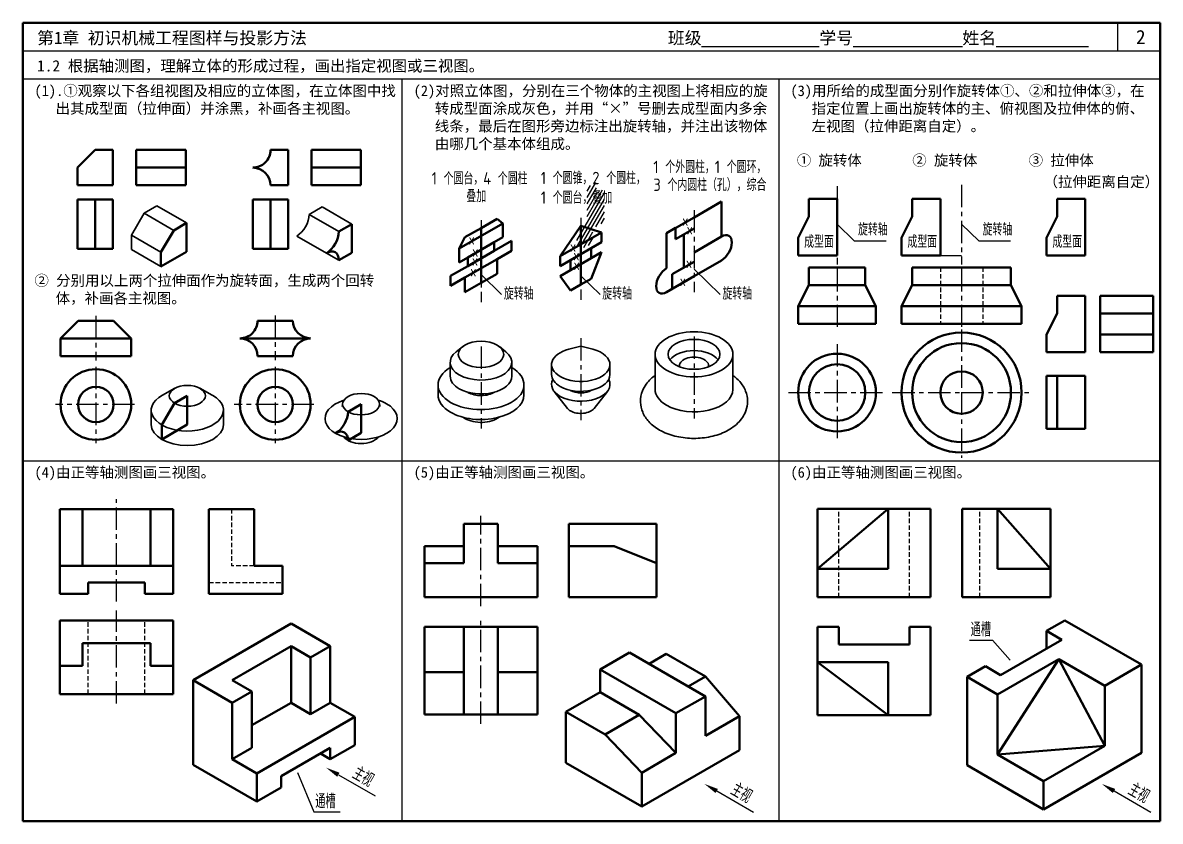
# Model space of a CAD drawing. Header units: millimetres. Extents: x 0 to 322, y 0 to 226.
import ezdxf

# ---------------------------------------------------------------- set-up
doc = ezdxf.new("R2010")
doc.units = ezdxf.units.MM
doc.header["$LTSCALE"] = 0.2
doc.linetypes.add('CENTER', pattern=[50.800000000000004, 31.75, -6.35, 6.35, -6.35])
doc.linetypes.add('HIDDEN', pattern=[9.524999999999999, 6.35, -3.175])
for name, color, linetype in [('点画线层', 7, 'CENTER'), ('答案', 1, 'Continuous'), ('细实线层', 7, 'Continuous')]:
    doc.layers.add(name, color=color, linetype=linetype)
doc.layers.add('粗实线层', color=7, linetype='Continuous', lineweight=50)
doc.styles.get("Standard").update_dxf_attribs({"font": 'gbenor.shx', "height": 4, "bigfont": 'gbcbig.shx'})
doc.styles.add('宋体', font='SimSun.ttf', dxfattribs={"height": 3})

msp = doc.modelspace()

# ---------------------------------------------------------------- hatches: boundary and pattern name
at = {"layer": '细实线层', "extrusion": (0.7071067811865474, -0.4082482904638631, 0.577350269189626)}
h = msp.add_hatch(dxfattribs=at)
h.set_pattern_fill('ANSI31', color=256, scale=0.4874999999999992, angle=-45, style=0)
h.set_pattern_definition([(360, (291.3377961965685, 60.2579405600064), (-9.205938962530958e-16, 1.5478125), [])])
h.paths.add_polyline_path([(226.6445383709261, -92.91812295504675, 1), (220.805112556335, -98.7575487696394), (222.4281469123043, -100.3805831256085), (225.9966851095183, -96.81204492839456), (229.2427538214587, -100.058113640335), (237.3530675525402, -91.94779990925348), (235.0808192266909, -89.67555158340417), (237.8383261106188, -86.9180446994763), (235.2414713685577, -84.32118995741523)])

# ---------------------------------------------------------------- linework, layer by layer
at = {"lineweight": 50}
for p, q in [((322, 226), (0, 226)), ((0, 226), (0, 0)), ((322, 0), (322, 226)), ((0, 0), (322, 0))]:
    msp.add_line(p, q, dxfattribs=at)
for p, q in [((310, 218), (310, 226)), ((322, 218), (0, 218)), ((322, 210), (0, 210)), ((107.3333333333333, 210), (107.3333333333333, 1.4210854715202e-14)), ((214, 210), (214, 1.4210854715202e-14)), ((300.790494000741, 132.750550243315), (290.6510782824927, 132.750550243315)), ((2.842170943040401e-14, 102), (322, 102)), ((145.6814992340701, 63.41894815247485), (145.6814992340701, 67.28730411679135)), ((154.5756111604639, 67.28730411679135), (154.5756111604639, 63.41894815247485)), ((256.9961691463478, 63.41894815247485), (256.9961691463478, 67.28730411679135)), ((265.8902810727417, 67.28730411679135), (265.8902810727417, 63.41894815247485)), ((141.7851325554279, 63.41894815247485), (145.6814992340701, 63.41894815247485)), ((154.5756111604639, 63.41894815247485), (158.4719778391061, 63.41894815247485)), ((253.0998024677056, 63.41894815247485), (256.9961691463478, 63.41894815247485)), ((265.8902810727417, 63.41894815247485), (269.7866477513838, 63.41894815247485)), ((141.7851325554279, 55.03937774060296), (145.6814992340701, 55.03937774060296)), ((145.6814992340701, 55.03937774060296), (145.6814992340701, 51.17102177628652)), ((253.0998024677056, 55.03937774060296), (256.9961691463478, 55.03937774060296)), ((256.9961691463478, 55.03937774060296), (256.9961691463478, 51.17102177628652)), ((196.4363697072289, 8.56753869782024), (206.8286745856186, 2.567538688177152)), ((308.9201344165054, 8.567538697820254), (319.3124392948952, 2.567538688177166))]:
    msp.add_line(p, q)
for points in [[(196.7697030401708, 9.1448889672359), (196.1030363742871, 7.990188428404579), (192.972268090735, 10.5675386954713)], [(309.2534677494473, 9.144888967235914), (308.5868010835636, 7.990188428404593), (305.4560328000116, 10.56753869547131)]]:
    msp.add_solid(points)
at = {"layer": '点画线层'}
for p, q in [((230.5092393092234, 179.7426647069016), (230.5092393092234, 157.5491990877157)), ((265.7484175215345, 180.1282312287237), (265.7484175215345, 157.5491990877157)), ((230.5092393092235, 156.3142662154586), (230.5092393092235, 139.9348307084068)), ((265.7484175215355, 156.3142662154586), (265.7484175215355, 139.9348307084068)), ((20.70288445646565, 143.0033604076804), (20.70288445646565, 130.3926969975367)), ((71.48393200007831, 143.1774124487318), (71.48393200007831, 130.4642234050722)), ((265.7484175215355, 139.1989150693631), (265.7484175215355, 121.3324232855481)), ((230.5092393092235, 135.0714884689411), (230.5092393092235, 107.5609178661577)), ((20.70288445646565, 128.6582318422783), (20.70288445646565, 106.987202010807)), ((71.48393200007831, 128.6582318422783), (71.48393200007831, 106.987202010807)), ((216.7332532862317, 121.3324232855481), (243.9196786402437, 121.3324232855481)), ((246.1319000719815, 121.3324232855481), (265.7484175215355, 121.3324232855481)), ((265.7484175215355, 121.3324232855481), (285.3141646922197, 121.3324232855481)), ((265.7484175215355, 121.3324232855481), (265.7484175215355, 102.9046463781741)), ((31.64051370919879, 117.9580166514858), (9.28079888109005, 117.9580166514858)), ((82.42156125281326, 117.9580166514858), (59.87406761195325, 117.9580166514858))]:
    msp.add_line(p, q, dxfattribs=at)
at = {"layer": '点画线层', "extrusion": (0.7071067811865476, -0.408248290463863, 0.5773502691896257)}
for p, q in [((157.9700947837103, 170.7910974387507, -16.51546656122587), (157.9700947837103, 147.5659377420012, -32.93813447693793)), ((190.0173598521347, 172.9829454561137, -55.42543838694209), (190.0173598521347, 149.7577857593643, -71.84810630265412)), ((129.7247742859714, 170.1528851386842, 16.42266791571203), (129.7247742859714, 146.9277254419347)), ((157.9700947837103, 136.733509165137, -32.93813447693793), (157.9700947837103, 113.5083494683876, -49.36080239264999)), ((190.0173598521346, 137.2139906397927, -71.8481063026541), (190.0173598521346, 113.9888309430432, -88.27077421836623)), ((129.7247742859714, 134.3927354835416), (129.7247742859714, 111.1675757867922, -16.42266791571206))]:
    msp.add_line(p, q, dxfattribs=at)
at = {"layer": '答案', "lineweight": 50}
for p, q in [((15.50781048863337, 184.9870589382091), (20.50781048863337, 189.9870589382091)), ((25.50781048863337, 189.9870589382091), (20.50781048863337, 189.9870589382091)), ((25.50781048863337, 179.9870589382091), (25.50781048863337, 189.9870589382091)), ((75.12881851387647, 189.9870589382091, -9.741882552783748), (70.12881851387647, 189.9870589382091, -9.741882552783748)), ((75.12881851387647, 179.9870589382091, -9.741882552783748), (75.12881851387647, 189.9870589382091, -9.741882552783748)), ((15.50781048863337, 179.9870589382091), (15.50781048863337, 184.9870589382091)), ((25.50781048863337, 179.9870589382091), (15.50781048863337, 179.9870589382091)), ((75.12881851387647, 179.9870589382091, -9.741882552783748), (70.12881851387647, 179.9870589382091, -9.741882552783748)), ((129.7247742859714, 167.9052890947058, 14.83337751164687), (125.1802782030004, 165.2815230578714, 18.54394302543211)), ((129.7247742859714, 152.359415823985, 3.84078510245347), (129.7247742859714, 167.9052890947058, 14.83337751164687)), ((157.9700947837103, 168.5435013947723, -18.10475696529101), (152.127170760981, 159.9256966378563, -17.04237391707984)), ((157.9700947837103, 151.8738301020623, -29.89199457651697), (157.9700947837103, 168.5435013947723, -18.10475696529101)), ((184.8236497992847, 167.9240592429251, -52.64164138281593), (182.2267950572238, 166.4247644585498, -50.521318364757)), ((184.8236497992847, 164.7399645594691, -54.89313632542768), (184.8236497992847, 167.9240592429251, -52.64164138281595)), ((125.1802782030004, 165.2815230578714, 18.54394302543211), (123.5572438470303, 162.0968676915697, 18.27985462374484)), ((182.2267950572238, 166.4247644585498, -50.521318364757), (182.2267950572254, 156.4978812977751, -57.54068476378907)), ((187.0958981251341, 166.051847742064, -56.74841931450231), (184.8236497992847, 164.7399645594691, -54.89313632542768)), ((187.0958981251341, 156.6868641103595, -63.37046274618156), (187.0958981251341, 166.051847742064, -56.74841931450231)), ((123.5572438470303, 162.0968676915697, 18.27985462374484), (123.5572438470303, 158.1635744419156, 15.49859629451916)), ((123.5572438470303, 158.1635744419156, 15.49859629451916), (125.9917956653493, 159.5691635895782, 13.51079305877027)), ((125.9917956653493, 159.5691635895782, 13.51079305877027), (125.9917956653493, 157.1342678177043, 11.78906174699579)), ((152.127170760981, 159.9256966378563, -17.04237391707984), (152.127170760981, 157.1162014101914, -19.02898704427296)), ((152.127170760981, 157.1162014101914, -19.02898704427296), (155.0486324879819, 158.8029081247025, -21.41435055568023)), ((155.0486324879819, 158.8029081247025, -21.41435055568023), (155.0486324879819, 155.9934132424216, -23.40096343864992)), ((125.9917956653493, 157.1342678177043, 11.78906174699579), (121.1226925974387, 154.3230898507342, 15.76466775412938)), ((155.0486324879819, 155.9934132424216, -23.40096343864992), (152.127170760981, 154.3067065279106, -21.01559992724267)), ((183.8498294131936, 154.8127454657127, -60.72005874142581), (187.0958981251341, 156.6868641103595, -63.37046274618156)), ((183.8498294131936, 150.692152488163, -63.63375797836088), (183.8498294131936, 154.8127454657127, -60.72005874142581)), ((222.5092393092234, 151.7634347182827), (222.5092393092234, 156.7634347182827)), ((222.5092393092234, 156.7634347182827), (238.5092393092234, 156.7634347182827)), ((238.5092393092235, 151.7634347182827), (238.5092393092234, 156.7634347182827)), ((251.7484175215345, 151.7634347182827), (251.7484175215345, 156.7634347182827)), ((251.7484175215345, 156.7634347182827), (279.7484175215366, 156.7634347182827)), ((279.7484175215366, 151.7634347182827), (279.7484175215366, 156.7634347182827)), ((121.1226925974387, 154.3230898507342, 15.76466775412938), (121.1226925974387, 151.5135946230693, 13.77805462693629)), ((121.1226925974387, 151.5135946230693, 13.77805462693629), (125.1802782030004, 153.8562427647002, 10.46504985317375)), ((125.1802782030004, 153.8562427647002, 10.46504985317375), (125.1802782030004, 149.7356497871505, 7.551350616238697)), ((125.1802782030004, 149.7356497871505, 7.551350616238697), (129.7247742859714, 152.359415823985, 3.84078510245347)), ((152.127170760981, 154.3067065279106, -21.01559992724267), (155.0486324879819, 150.1871230591962, -27.50663060074549)), ((155.0486324879819, 150.1871230591962, -27.50663060074549), (157.9700947837103, 151.8738301020623, -29.89199457651697)), ((219.5092393092234, 145.7634347182827), (222.5092393092234, 151.7634347182827)), ((222.5092393092234, 151.7634347182827), (238.5092393092234, 151.7634347182827)), ((241.5092393092235, 145.7634347182827), (238.5092393092235, 151.7634347182827)), ((248.7484175215345, 145.7634347182827), (251.7484175215345, 151.7634347182827)), ((251.7484175215345, 151.7634347182827), (279.7484175215366, 151.7634347182827)), ((282.7484175215366, 145.7634347182827), (279.7484175215366, 151.7634347182827)), ((182.2267950572238, 149.7550931658398, -62.30855597598298), (183.8498294131936, 150.692152488163, -63.63375797836088)), ((305.0356116076871, 148.750550243315), (305.0356116076871, 132.750550243315)), ((305.0356116076871, 148.750550243315), (320.0356116076871, 148.750550243315)), ((320.0356116076871, 148.750550243315), (320.0356116076871, 132.750550243315)), ((219.5092393092234, 140.7634347182827), (219.5092393092234, 145.7634347182827)), ((219.5092393092234, 145.7634347182827), (241.5092393092235, 145.7634347182827)), ((241.5092393092235, 140.7634347182827), (241.5092393092235, 145.7634347182827)), ((248.7484175215345, 140.7634347182827), (248.7484175215345, 145.7634347182827)), ((248.7484175215345, 145.7634347182827), (282.7484175215366, 145.7634347182827)), ((282.7484175215366, 140.7634347182827), (282.7484175215366, 145.7634347182827)), ((305.0356116076871, 143.750550243315), (320.0356116076871, 143.750550243315)), ((10.70288445646565, 136.6786972987804), (15.70288445646566, 141.6786972987804)), ((25.70288445646565, 141.6786972987804), (15.70288445646566, 141.6786972987804)), ((30.70288445646565, 136.6786972987804), (25.70288445646565, 141.6786972987804)), ((76.48393200007828, 141.6786972987805), (66.48393200007831, 141.6786972987804)), ((241.5092393092235, 140.7634347182827), (219.5092393092234, 140.7634347182827)), ((282.7484175215366, 140.7634347182827), (248.7484175215345, 140.7634347182827)), ((10.70288445646565, 131.6786972987804), (10.70288445646565, 136.6786972987804)), ((10.70288445646565, 136.6786972987804), (30.70288445646565, 136.6786972987804)), ((30.70288445646565, 131.6786972987804), (30.70288445646565, 136.6786972987804)), ((61.48393200007831, 136.6786972987805), (81.48393200007828, 136.6786972987805)), ((305.0356116076871, 137.750550243315), (320.0356116076871, 137.750550243315)), ((305.0356116076871, 132.750550243315), (320.0356116076871, 132.750550243315)), ((10.70288445646565, 131.6786972987804), (30.70288445646565, 131.6786972987804)), ((76.48393200007831, 131.6786972987804), (66.48393200007831, 131.6786972987804)), ((300.790494000741, 126.1002957466574), (289.790494000741, 126.1002957466574)), ((289.790494000742, 126.1002957466574), (289.790494000742, 111.1002957466574)), ((292.790494000741, 111.1002957466574), (292.790494000741, 126.1002957466574)), ((300.790494000741, 126.1002957466574), (300.790494000741, 111.1002957466574)), ((289.790494000742, 111.1002957466574), (300.79049400074, 111.1002957466574)), ((10.53682084306149, 88.33036029816665), (42.53682087602942, 88.33036029816665)), ((10.53682084306149, 64.33036032618926), (10.53682084306149, 88.33036029816665)), ((16.93682085295183, 72.33036032618931), (16.93682085295188, 88.33036029816665)), ((36.13682086613909, 72.33036032618931), (36.13682086613909, 88.33036029816665)), ((42.53682087602942, 64.33036032618926), (42.53682087602942, 88.33036029816665)), ((52.70192608475668, 88.33036029816665), (65.50192608228406, 88.33036029816665)), ((52.70192608475668, 88.33036029816665), (52.70192608475668, 64.33036032618926)), ((65.50192608228406, 88.33036029816665), (65.50192608228406, 72.33036032618931)), ((224.9961691463478, 71.41894815247485), (224.9961691463478, 88.41894815247485)), ((224.9961691463478, 88.41894815247485), (244.9961691463478, 88.41894815247485)), ((224.9961691463478, 71.4189481524748), (244.9961691463478, 88.4189481524748)), ((256.9961691463478, 88.41894815247485), (244.9961691463478, 88.41894815247485)), ((244.9961691463478, 88.41894815247485), (244.9961691463478, 71.41894815247485)), ((256.9961691463478, 63.41894815247485), (256.9961691463478, 88.41894815247485)), ((265.8902810727417, 63.41894815247485), (265.8902810727417, 88.41894815247485)), ((275.8902810727417, 88.41894815247485), (265.8902810727417, 88.41894815247485)), ((275.8902810727417, 71.41894815247485), (275.8902810727417, 88.41894815247485)), ((275.8902810727417, 88.41894815247485), (290.8902810727417, 88.41894815247485)), ((275.8902810727417, 88.41894815247485), (290.8902810727417, 71.41894815247485)), ((290.8902810727417, 88.41894815247485), (290.8902810727417, 71.41894815247485)), ((124.8814992546955, 84.21894810877171), (134.4814992134446, 84.21894810877171)), ((124.8814992546955, 84.21894810877171), (124.8814992546955, 73.01894813306495)), ((134.4814992134446, 84.21894810877171), (134.4814992134446, 73.01894813306495)), ((154.5756111604639, 84.21894810877171), (154.5756111604639, 63.41894815247485)), ((154.5756111604639, 84.21894810877171), (179.375611186972, 84.21894810877171)), ((179.375611186972, 84.21894810877171), (179.375611186972, 63.41894815247485)), ((113.68149923407, 63.41894815247485), (113.68149923407, 77.81894811346967)), ((113.68149923407, 77.81894811346967), (124.8814992546955, 77.81894811346967)), ((134.4814992134446, 77.81894811346967), (145.68149923407, 77.81894811346967)), ((145.68149923407, 63.41894815247485), (145.68149923407, 77.81894811346967)), ((154.5756111604639, 77.81894811346967), (167.3756111988712, 77.81894811346967)), ((167.3756111988712, 77.81894811346967), (179.375611186972, 73.01894813306495)), ((10.53682084306149, 72.33036032618931), (42.53682087602942, 72.33036032618931)), ((65.50192608928973, 72.33036032618931), (73.50192610247689, 72.33036032618931)), ((73.50192610247689, 72.33036032618931), (73.50192610247689, 64.33036032618926)), ((124.8814992546955, 73.01894813306495), (113.68149923407, 73.01894813306495)), ((145.68149923407, 73.01894813306495), (134.4814992134446, 73.01894813306495)), ((224.9961691463478, 63.41894815247485), (224.9961691463478, 71.41894815247485)), ((244.9961691463478, 71.41894815247485), (224.9961691463478, 71.41894815247485)), ((290.8902810727417, 71.41894815247485), (275.8902810727417, 71.41894815247485)), ((290.8902810727417, 63.41894815247485), (290.8902810727417, 71.41894815247485)), ((18.53682085954546, 64.33036032618926), (18.53682085954551, 67.53036030970534)), ((18.53682085954551, 67.53036030970534), (34.53682085954551, 67.53036030970534)), ((34.53682085954551, 64.33036032618926), (34.53682085954551, 67.53036030970534)), ((10.53682084306149, 64.33036032618926), (18.53682085954551, 64.33036032618926)), ((34.53682085954551, 64.33036032618926), (42.53682087602942, 64.33036032618926)), ((52.70192608475668, 64.33036032618926), (73.50192610247689, 64.33036032618926)), ((113.68149923407, 63.41894815247485), (145.68149923407, 63.41894815247485)), ((154.5756111604639, 63.41894815247485), (179.375611186972, 63.41894815247485)), ((224.9961691463478, 63.41894815247485), (256.9961691463478, 63.41894815247485)), ((265.8902810727417, 63.41894815247485), (290.8902810727417, 63.41894815247485)), ((10.53682084306149, 56.80341464904379), (10.53682084306149, 36.00341463132359)), ((10.53682084306149, 56.80341464904379), (42.53682087602942, 56.80341464904379)), ((42.53682087602942, 56.80341464904379), (42.53682087602942, 36.00341463132359)), ((113.68149923407, 55.03937774060296), (113.68149923407, 30.2393777140948)), ((113.68149923407, 55.03937774060296), (145.68149923407, 55.03937774060296)), ((124.8814992546955, 55.03937774060296), (124.8814992546955, 30.2393777140948)), ((134.4814992134446, 55.03937774060296), (134.4814992134446, 30.2393777140948)), ((145.68149923407, 55.03937774060296), (145.68149923407, 30.2393777140948)), ((224.9961691463478, 55.03937774060296), (230.9961691463478, 55.03937774060296)), ((224.9961691463478, 45.03937774060294), (224.9961691463478, 55.03937774060296)), ((230.9961691463478, 50.03937774060294), (230.9961691463478, 55.03937774060296)), ((250.9961691463478, 55.03937774060296), (256.9961691463478, 55.03937774060296)), ((250.9961691463478, 55.03937774060296), (250.9961691463478, 50.03937774060294)), ((256.9961691463478, 55.03937774060296), (256.9961691463478, 30.03937774060294)), ((16.93682085295188, 50.40341467047288), (36.13682086613909, 50.40341467047287)), ((16.93682085295188, 44.00341464451076), (16.93682085295188, 50.40341467047287)), ((36.13682086613909, 44.00341464451076), (36.13682086613909, 50.40341467047287)), ((250.9961691463478, 50.03937774060294), (230.9961691463478, 50.03937774060294)), ((10.53682084306149, 44.0034146515164), (16.93682085295188, 44.0034146515164)), ((36.13682086613909, 44.0034146515164), (42.53682087602942, 44.0034146515164)), ((113.68149923407, 42.23937770219565), (124.8814992546955, 42.23937770219565)), ((134.4814992134446, 42.23937770219565), (145.68149923407, 42.23937770219565)), ((224.9961691463478, 45.03937774060294), (244.9961691463478, 45.03937774060294)), ((224.9961691463478, 30.03937774060294), (224.9961691463478, 45.03937774060294)), ((244.9961691463478, 30.03937774060294), (224.9961691463478, 45.03937774060294)), ((244.9961691463478, 45.03937774060294), (244.9961691463478, 30.03937774060294)), ((10.53682084306149, 36.00341463132359), (42.53682087602942, 36.00341463132359)), ((113.68149923407, 30.2393777140948), (145.68149923407, 30.2393777140948)), ((244.9961691463478, 30.03937774060294), (224.9961691463478, 30.03937774060294)), ((256.9961691463478, 30.03937774060294), (244.9961691463478, 30.03937774060294))]:
    msp.add_line(p, q, dxfattribs=at)
at = {"layer": '答案'}
for p, q in [((259.7484175215345, 160.146600347953), (265.7484175215345, 160.146600347953)), ((129.7247742859714, 154.7458311298774, 5.528235547977392), (135.5673697606002, 149.0639850312631)), ((190.0173598521347, 156.2743964890258, 7.015475647266932), (197.4317664767017, 149.0639850312631)), ((157.9700947837102, 154.3554353938903, 5.148394287231318), (163.4112495433312, 149.0639850312631))]:
    msp.add_line(p, q, dxfattribs=at)
at = {"layer": '答案', "linetype": 'HIDDEN'}
for p, q in [((259.7484175215345, 156.7634347182827), (259.7484175215345, 140.7634347182827)), ((271.7484175215366, 156.7634347182827), (271.7484175215366, 140.7634347182827)), ((59.1019260633276, 88.33036029816665), (59.1019260633276, 72.33036032618931)), ((230.9961691463478, 63.41894815247485), (230.9961691463478, 88.41894815247485)), ((250.9961691463478, 63.41894815247485), (250.9961691463478, 88.41894815247485)), ((270.8902810727417, 63.41894815247485), (270.8902810727417, 88.41894815247485)), ((65.50192608928973, 72.33036032618931), (59.1019260633276, 72.33036032618931)), ((52.70192608475668, 67.53036030970534), (73.50192610247689, 67.53036030970534)), ((18.53682085954546, 36.00341463132359), (18.53682085954563, 56.80341464904379)), ((34.53682085954551, 36.00341463132359), (34.53682085954551, 56.80341464904379))]:
    msp.add_line(p, q, dxfattribs=at)
at = {"layer": '答案', "linetype": 'CENTER'}
for p, q in [((26.53682085954546, 62.16278361425029), (26.53682085954546, 91.14966746022318)), ((129.68149923407, 60.85686457984576), (129.68149923407, 86.47915048229066)), ((26.53682085954546, 33.31493745901295), (26.53682085954546, 59.62272181110032)), ((129.68149923407, 27.52862776215117), (129.68149923407, 57.29958011412191))]:
    msp.add_line(p, q, dxfattribs=at)
at = {"layer": '答案', "lineweight": 50}
for centre, radius in [((265.7484175215355, 121.3324232855481), 17.00000000000102), ((265.7484175215355, 121.3324232855481), 14.00000000000102), ((230.5092393092235, 121.3324232855481), 11.00000000000003), ((230.5092393092235, 121.3324232855481), 8.000000000000028), ((265.7484175215355, 121.3324232855481), 6.000000000001023)]:
    msp.add_circle(centre, radius, dxfattribs=at)
for centre, start, end in [((65.1288185138765, 189.9870589382091, -9.741882552783748), 269.9999999999997, 0), ((65.12881851387647, 179.9870589382091, -9.741882552783748), 0, 90), ((61.48393200007834, 141.6786972987805), 269.9999999999997, 0), ((81.48393200007828, 141.6786972987805), 180, 270), ((61.48393200007831, 131.6786972987804), 0, 90), ((81.48393200007831, 131.6786972987804), 90, 180)]:
    msp.add_arc(centre, 5, start, end, dxfattribs=at)
at = {"layer": '答案', "lineweight": 50, "extrusion": (0.7071067811865476, -0.408248290463863, 0.5773502691896257)}
msp.add_arc((223.7248254636317, -95.83783586234426, 31.7426801600931), 4.1290975917337, 45.00000000000031, 225.0000000000003, dxfattribs=at)
at = {"layer": '粗实线层'}
for p, q in [((32.12513473767399, 179.9870589382091), (32.12513473767399, 189.9870589382091)), ((32.12513473767399, 189.9870589382091), (46.12513473767399, 189.9870589382091)), ((46.12513473767399, 179.9870589382091), (46.12513473767399, 189.9870589382091)), ((81.74614276291709, 179.9870589382091, -9.74188255278375), (81.74614276291709, 189.9870589382091, -9.74188255278375)), ((81.74614276291709, 189.9870589382091, -9.74188255278375), (95.74614276291709, 189.9870589382091, -9.74188255278375)), ((95.74614276291709, 179.9870589382091, -9.74188255278375), (95.74614276291709, 189.9870589382091, -9.74188255278375)), ((32.12513473767399, 184.9870589382091), (46.12513473767399, 184.9870589382091)), ((81.74614276291709, 184.9870589382091, -9.74188255278375), (95.74614276291709, 184.9870589382091, -9.74188255278375)), ((32.12513473767399, 179.9870589382091), (46.12513473767399, 179.9870589382091)), ((81.74614276291709, 179.9870589382091, -9.74188255278375), (95.74614276291709, 179.9870589382091, -9.74188255278375)), ((25.50781048863337, 176.0008245757906), (15.50781048863337, 176.0008245757906)), ((15.50781048863337, 176.0008245757906), (15.50781048863337, 162.0008245757906)), ((20.50781048863337, 176.0008245757906), (20.50781048863335, 162.0008245757906)), ((25.50781048863337, 162.0008245757906), (25.50781048863337, 176.0008245757906)), ((75.12881851387647, 176.0008245757906, -9.74188255278375), (65.12881851387647, 176.0008245757906, -9.74188255278375)), ((65.12881851387647, 176.0008245757906, -9.74188255278375), (65.12881851387647, 162.0008245757906, -9.74188255278375)), ((70.12881851387647, 176.0008245757906, -9.74188255278375), (70.12881851387645, 162.0008245757906, -9.74188255278375)), ((75.12881851387647, 162.0008245757906, -9.74188255278375), (75.12881851387647, 176.0008245757906, -9.74188255278375)), ((222.5092393092234, 171.146600347953), (222.5092393092234, 176.146600347953)), ((222.5092393092234, 176.146600347953), (230.5092393092234, 176.146600347953)), ((230.5092393092234, 176.146600347953), (230.5092393092234, 160.146600347953)), ((251.7484175215345, 171.146600347953), (251.7484175215345, 176.146600347953)), ((251.7484175215345, 176.146600347953), (259.7484175215345, 176.146600347953)), ((259.7484175215345, 176.146600347953), (259.7484175215345, 160.146600347953)), ((292.790494000741, 171.146600347953), (292.790494000741, 176.146600347953)), ((292.790494000741, 176.146600347953), (300.790494000741, 176.146600347953)), ((300.790494000741, 176.146600347953), (300.790494000741, 160.146600347953)), ((219.5092393092234, 165.146600347953), (222.5092393092234, 171.146600347953)), ((248.7484175215345, 165.146600347953), (251.7484175215345, 171.146600347953)), ((289.790494000741, 165.146600347953), (292.790494000741, 171.146600347953)), ((46.35650777618048, 169.3313237920134), (42.74281864871227, 167.2449594015019)), ((46.35650777618048, 161.1897947525964), (46.35650777618048, 169.3313237920152)), ((93.17685216938207, 169.0359549206215), (89.4748594013372, 166.8986083994528)), ((93.17685216938207, 160.8944258812027), (93.17685216938207, 169.0359549206213)), ((42.74281864871136, 167.2449594015021), (39.12912952124407, 161.0878304912825)), ((152.127170760981, 159.9256966378563, -17.04237391707984), (163.8130188064389, 166.6725241526107, -26.58382889143738)), ((219.5092393092234, 160.146600347953), (219.5092393092234, 165.146600347953)), ((248.7484175215345, 160.146600347953), (248.7484175215345, 165.146600347953)), ((289.790494000741, 160.146600347953), (289.790494000741, 165.146600347953)), ((25.50781048863337, 162.0008245757906), (15.50781048863337, 162.0008245757906)), ((39.12912952124589, 157.0170659715733), (46.35650777618321, 161.1897947525965)), ((39.12912952124589, 161.0878304912827), (39.12912952124589, 157.0170659715732)), ((75.12881851387647, 162.0008245757906, -9.74188255278375), (65.12881851387647, 162.0008245757906, -9.74188255278375)), ((89.47485940133356, 158.7570793600354), (93.17685216937844, 160.8944258812041)), ((230.5092393092234, 160.146600347953), (219.5092393092234, 160.146600347953)), ((259.7484175215345, 160.146600347953), (248.7484175215345, 160.146600347953)), ((300.790494000741, 160.146600347953), (289.790494000741, 160.146600347953)), ((292.790494000741, 143.750550243315), (292.790494000741, 148.750550243315)), ((292.790494000741, 148.750550243315), (300.790494000741, 148.750550243315)), ((300.790494000741, 148.750550243315), (300.790494000741, 132.750550243315)), ((289.790494000741, 137.750550243315), (292.790494000741, 143.750550243315)), ((289.790494000741, 132.750550243315), (289.790494000741, 137.750550243315)), ((300.790494000741, 132.750550243315), (289.790494000741, 132.750550243315)), ((46.58772389481146, 120.4068352340345), (42.97403476734326, 118.3204708435229)), ((46.58772389481146, 112.2653061946174), (46.58772389481146, 120.4068352340362)), ((42.97403476734235, 118.3204708435231), (39.36034563987505, 112.1633419333035)), ((95.78379647849124, 118.0484334372875), (92.08180371044637, 115.9110869161187)), ((95.78379647849124, 109.9069043978686), (95.78379647849124, 118.0484334372873)), ((39.36034563987687, 108.0925774135943), (46.58772389481419, 112.2653061946176)), ((39.36034563987687, 112.1633419333037), (39.36034563987687, 108.0925774135942)), ((92.08180371044273, 107.7695578767014), (95.7837964784876, 109.9069043978701)), ((75.95050990252125, 55.94835825031439), (48.23769696500241, 39.94835824083614)), ((87.03563507809986, 49.54835824619331), (75.95050990252125, 55.94835825031439)), ((289.8127597513584, 53.85371755038045), (295.0089128356843, 56.85371869633843)), ((295.0089128356843, 56.85371869633843), (316.659550687042, 44.35371392151347)), ((289.8127597513584, 48.85371564045045), (289.8127597513584, 53.85371755038045)), ((289.8127597513585, 53.85371755038045), (294.14288732163, 51.35371659541545)), ((59.32282211060235, 39.94835824907804), (75.95050987825286, 49.54835825773213)), ((75.95050987825286, 49.54835825773213), (81.49307248816919, 46.3483582428965)), ((75.95050989252834, 49.54835824701755), (75.95050989252834, 33.5483582536111)), ((81.49307248816919, 46.3483582428965), (87.03563507809983, 49.54835824619329)), ((87.03563508381004, 49.54835824866601), (87.03563508381004, 33.54835825525956)), ((294.14288732163, 51.35371659541545), (276.8223770405438, 41.35371277555549)), ((81.49307248816919, 46.34835824042401), (81.49307248816919, 30.34835824701756)), ((163.4405088094566, 42.94464385106625), (171.7543526625538, 47.74464383765246)), ((171.7543526625538, 47.74464383765246), (193.2317826586795, 35.34464384788799)), ((182.1466575097961, 47.3446438450548), (177.2969152434194, 44.54464384206193)), ((182.1466575097961, 47.3446438450548), (193.2317826900856, 40.94464383821401)), ((275.9563515264895, 35.85371067463251), (293.2768618075756, 45.85371449449252)), ((275.9563515264895, 18.85371067463252), (293.2768618075758, 45.85371449449246)), ((293.2768618075758, 45.85371449449246), (306.2672445183904, 38.35371162959757)), ((293.2768618075758, 45.85371449449246), (306.2672445183904, 21.3537116295975)), ((184.9179388048685, 30.54464386171389), (163.4405088094566, 42.94464385106625)), ((163.4405087816194, 42.94464384241218), (163.4405087816193, 36.54464386441828)), ((267.2960963859464, 40.85371258456252), (272.4922494702722, 43.8537137305205)), ((276.8223770405438, 41.35371277555549), (272.4922494702722, 43.85371373052044)), ((316.6595506870422, 44.35371392151347), (306.2672445183904, 38.35371162959751)), ((316.659550687042, 19.35371392151346), (316.659550687042, 44.35371392151347)), ((48.23769693930646, 15.94835825402319), (48.23769693930646, 39.94835825567165)), ((48.23769693930646, 39.94835825567165), (59.32282211274365, 33.54835825278698)), ((59.32282208062381, 39.94835826391372), (64.86538469054014, 36.74835824907808)), ((193.2317826900856, 40.94464383821401), (188.3820404408395, 38.14464384511149)), ((193.2317826900856, 40.94464385140111), (202.9312672228388, 29.74464386250725)), ((267.2960963859464, 15.85371258456247), (267.2960963859464, 40.85371258456252)), ((275.9563515264895, 35.85371067463251), (267.2960963859464, 40.85371258456252)), ((59.32282210560592, 33.54835824866601), (64.86538468554366, 36.74835824619336)), ((64.86538469054014, 36.74835824907805), (64.86538469054014, 20.7483582556716)), ((163.4405087816194, 36.54464386441828), (153.7410242474386, 30.94464385760836)), ((174.5256339312165, 30.14464387529767), (163.4405087816194, 36.54464386441828)), ((275.9563515264895, 18.8537106746325), (275.9563515264895, 35.85371067463251)), ((306.2672445183904, 38.35371162959751), (306.2672445183904, 21.3537116295975)), ((59.32282210560592, 33.54835824866601), (59.32282210560592, 17.54835825525956)), ((75.95050989252834, 33.54835824701755), (64.86538469054014, 27.14835822764896)), ((75.95050989252834, 33.5483582536111), (81.49307248816919, 30.34835824701756)), ((87.03563508381004, 33.54835824701755), (81.49307249530696, 30.34835824454498)), ((93.96383832836105, 29.54835824701755), (87.03563508381004, 33.54835825525956)), ((193.2317826900856, 35.34464385530578), (184.9179388048685, 30.54464385017513)), ((193.2317826900856, 24.14464385404892), (193.2317826900856, 35.34464385530578)), ((66.25102535015694, 13.54835824619337), (93.96383832836105, 29.54835827916125)), ((93.96383832836105, 21.54835824784172), (93.96383832836105, 29.54835824701755)), ((153.7410242353044, 16.54464390361919), (153.7410242353044, 30.94464386461402)), ((153.7410242353044, 30.94464386461402), (164.8261493970357, 24.54464386848781)), ((164.8261493970357, 24.54464386848781), (174.5256339312165, 30.14464387529767)), ((174.5256339483471, 30.14464386211057), (184.9179388048685, 19.34464387282)), ((184.9179388048685, 30.54464385017513), (184.9179388048685, 19.34464387446839)), ((202.9312671942879, 29.74464384355065), (193.2317826900856, 24.14464385404892)), ((202.9312671942879, 20.14464388851064), (202.9312671942879, 29.74464384355065)), ((164.8261494155938, 24.54464386766361), (175.2184542721152, 13.74464386848265)), ((59.32282210560592, 17.54835825525956), (64.86538469054014, 20.7483582556716)), ((87.03563508381004, 20.74835824784176), (73.17922859470795, 12.7483582313578)), ((93.96383832836105, 21.54835824784172), (87.03563508381004, 17.54835823959976)), ((87.03563508381004, 17.54835823959976), (87.03563508381004, 20.74835824784176)), ((175.2184542721152, 4.144643887892528), (202.9312671942879, 20.14464388851064)), ((184.9179388048685, 19.34464387446839), (175.2184542721152, 13.74464386848265)), ((306.2672445183904, 21.3537116295975), (275.9563515264895, 18.8537106746325)), ((306.2672445183904, 21.3537116295975), (288.9467342373041, 11.35370780973754)), ((288.9467342373041, 3.353707809737543), (316.659550687042, 19.35371392151346)), ((66.25102535015694, 13.54835824701755), (59.32282210560592, 17.54835825525956)), ((87.03563508381004, 17.54835823959976), (84.26435378456196, 19.14835824372082)), ((175.2184542721152, 4.144643890365103), (153.7410242353044, 16.54464390361919)), ((288.9467342373041, 11.35370780973757), (275.9563515264895, 18.85371067463252)), ((66.25102535015694, 5.548358247017546), (48.23769693930646, 15.94835825402319)), ((66.25102535015694, 5.548358247017546), (66.25102535015694, 13.54835824619337)), ((175.2184542721152, 13.74464386848265), (175.2184542721152, 4.144643890365103)), ((267.2960963859464, 15.85371258456247), (288.9467342373041, 3.353707809737543)), ((73.17922859470795, 12.7483582313578), (73.17922859470795, 9.548358247841719)), ((288.9467342373041, 3.353707809737543), (288.9467342373041, 11.35370780973757)), ((73.17922859470795, 9.548358247841719), (66.25102535015694, 5.548358239599764))]:
    msp.add_line(p, q, dxfattribs=at)
at = {"layer": '粗实线层', "lineweight": 35}
for p, q in [((37.97465808871402, 174.1705869653794), (34.36096896124582, 172.0842225748678)), ((46.35650777618048, 169.3313237920134), (37.97465808871311, 174.1705869653797)), ((34.36096896124491, 172.0842225748689), (30.74727983377761, 165.9270936646493)), ((42.74281864871136, 167.2449594015021), (34.36096896124491, 172.0842225748676)), ((84.79500248191562, 173.8752180939874), (81.09300971387074, 171.7378715728187)), ((89.47485940133356, 166.8986083994542), (81.0930097138671, 171.7378715728197)), ((93.17685216938207, 169.0359549206215), (84.7950024819138, 173.8752180939886)), ((39.12912952124589, 161.0878304912827), (30.74727983377943, 165.9270936646482)), ((30.74727983377579, 165.9270936646491), (30.74727983377579, 161.8563291449395)), ((85.94947391444384, 160.7924616198899), (77.56762422697648, 165.6317247932561)), ((39.12912952124589, 157.0170659715733), (30.74727983377943, 161.8563291449387)), ((89.47485940133356, 158.7570793600354), (85.94947391444293, 160.7924616198889)), ((124.5338469349288, 134.3329208525072), (122.6799442631546, 132.8666753327084)), ((134.9157016370144, 134.3329208525072), (136.7696043087887, 132.8666753327084)), ((157.9700947837103, 134.4859131211585), (154.5383642019266, 133.5813664922863)), ((157.9700947837103, 134.4859131211585), (161.4018253654939, 133.5813664922863)), ((178.9998374606251, 122.2280030033922), (178.9998374606251, 132.1548861641673)), ((201.0348822436447, 122.2280030033922), (201.0348822436447, 132.1548861641673)), ((121.0025690928724, 125.9642501459307), (121.0025690928724, 129.8975433955848)), ((138.4469794790708, 125.9642501459307), (138.4469794790708, 129.8975433955848)), ((149.7069523868516, 126.4320268939549), (149.7069523868516, 129.2415221216198)), ((166.233237180569, 126.4320268939549), (166.233237180569, 129.2415221216198)), ((43.06687647426224, 122.5454587525052), (39.54602905371758, 120.6133177512615)), ((50.10857131536068, 122.5454587525052), (53.62941873590535, 120.6133177512615)), ((117.5595936974077, 120.7198591463919), (117.5595936974077, 123.5293543740569)), ((141.8899548745356, 120.7198591463919), (141.8899548745356, 123.5293543740569)), ((154.2032803909503, 116.8362769955388), (150.4364667314845, 121.6626025366263)), ((161.7369091764702, 116.8362769955388), (165.5037228359361, 121.6626025366263)), ((36.36666754627367, 116.3360707143272), (36.36666754627367, 112.2653061946178)), ((56.80878024334925, 116.3360707143272), (56.80878024334925, 112.2653061946178))]:
    msp.add_line(p, q, dxfattribs=at)
at = {"layer": '粗实线层', "extrusion": (0.7071067811865476, -0.408248290463863, 0.5773502691896257)}
for p, q in [((190.0173598521347, 170.9226491400309, -56.88228788329791), (197.8079246470461, 175.4205338215122, -63.24325740183882)), ((197.8079246470461, 175.4205338215122, -63.24325740183882), (197.8079246470461, 165.4936506607371, -70.26262380086936)), ((190.0173598521347, 170.9226491400309, -56.88228788329791), (182.2267950572238, 166.4247644585498, -50.521318364757)), ((123.5572438470303, 162.0968676915697, 18.27985462374484), (135.8923047249122, 169.2185184098854, 8.208319591418718)), ((129.7247742859714, 167.9052890947058, 14.83337751164687), (125.1802782030004, 165.2815230578714, 18.54394302543211)), ((129.7247742859714, 167.9052890947058, 14.83337751164687), (134.2692703689423, 170.5290551315404, 11.12281199786167)), ((134.2692703689423, 170.5290551315404, 11.12281199786167), (135.8923047249122, 169.2185184098854, 8.208319591418718)), ((135.8923047249122, 169.2185184098854, 8.208319591418718), (135.8923047249122, 165.2852251602313, 5.42706126219306)), ((157.9700947837103, 168.5435013947723, -18.10475696529101), (152.127170760981, 159.9256966378563, -17.04237391707984)), ((157.9700947837103, 168.5435013947723, -18.10475696529101), (163.8130188064389, 166.6725241526107, -26.58382889143738)), ((184.8236497992847, 167.9240592429251, -52.64164138281593), (184.8236497992847, 164.7399645594691, -54.89313632542768)), ((184.8236497992847, 164.7399645594691, -54.89313632542768), (190.0173598521347, 167.7385544565749, -59.13378282590965)), ((125.1802782030004, 165.2815230578714, 18.54394302543211), (123.5572438470303, 162.0968676915697, 18.27985462374484)), ((135.8923047249122, 165.2852251602313, 5.42706126219306), (133.4577529065934, 163.8796360125687, 7.414864497941949)), ((133.4577529065934, 161.4447402406948, 5.693133186167465), (138.3268559745037, 164.255918207665, 1.717527179033844)), ((138.3268559745037, 164.255918207665, 1.717527179033844), (138.3268559745037, 161.4464229800001, -0.2690859481592334)), ((163.8130188064389, 166.6725241526107, -26.58382889143738), (163.8130188064389, 163.8630289249458, -28.57044201863047)), ((182.2267950572238, 166.4247644585498, -50.521318364757), (182.2267950572238, 156.4978812977747, -57.54068476378758)), ((187.0958981251341, 166.0518477420639, -56.74841931450236), (187.0958981251341, 156.6868641103595, -63.37046274618156)), ((190.0173598521347, 160.9957659792559, -63.90165428232849), (197.8079246470461, 165.4936506607371, -70.26262380086936)), ((123.5572438470303, 162.0968676915697, 18.27985462374484), (123.5572438470303, 158.1635744419156, 15.49859629451916)), ((125.9917956653493, 159.5691635895782, 13.51079305877027), (133.4577529065934, 163.8796360125687, 7.414864497941949)), ((125.9917956653493, 157.1342678177043, 11.78906174699579), (133.4577529065934, 161.4447402406948, 5.693133186167465)), ((133.4577529065934, 163.8796360125687, 7.414864497941949), (133.4577529065934, 161.4447402406948, 5.693133186167465)), ((138.3268559745037, 161.4464229800001, -0.2690859481592334), (134.2692703689423, 159.1037748383691, 3.043918825603313)), ((155.0486324879819, 158.8029081247025, -21.41435055568023), (160.8915570794386, 162.1763222104347, -26.18507850722319)), ((163.8130188064389, 163.8630289249458, -28.57044201863047), (160.8915570794386, 162.1763222104347, -26.18507850722319)), ((160.8915570794386, 162.1763222104347, -26.18507850722319), (160.8915570794386, 159.3668273281538, -28.17169139019288)), ((160.8915570794386, 159.3668273281538, -28.17169139019288), (163.8130188064389, 161.0535340426649, -30.55705490160019)), ((163.8130188064389, 161.0535340426649, -30.55705490160019), (160.8915570794386, 153.5605371449284, -32.27735855228843)), ((123.5572438470303, 158.1635744419156, 15.49859629451916), (125.9917956653493, 159.5691635895782, 13.51079305877027)), ((125.1802782030004, 153.8562427647002, 10.46504985317375), (134.2692703689423, 159.1037748383691, 3.043918825603313)), ((125.9917956653493, 159.5691635895782, 13.51079305877027), (125.9917956653493, 157.1342678177043, 11.78906174699579)), ((134.2692703689423, 159.1037748383691, 3.043918825603313), (134.2692703689423, 154.9831818608195, 0.1302195886682611)), ((152.127170760981, 159.9256966378563, -17.04237391707984), (152.127170760981, 157.1162014101914, -19.02898704427296)), ((152.127170760981, 157.1162014101914, -19.02898704427296), (155.0486324879819, 158.8029081247025, -21.41435055568023)), ((155.0486324879819, 155.9934132424216, -23.40096343864992), (160.8915570794386, 159.3668273281538, -28.17169139019288)), ((155.0486324879819, 158.8029081247025, -21.41435055568023), (155.0486324879819, 155.9934132424216, -23.40096343864992)), ((190.0173598521347, 158.3735708248706, -65.75582625758885), (183.8498294131936, 154.8127454657127, -60.72005874142581)), ((197.8079246470461, 158.7508625288021, -75.03049501306475), (190.0173598521347, 154.2529778473209, -68.66952549452388)), ((125.9917956653493, 157.1342678177043, 11.78906174699579), (121.1226925974387, 154.3230898507342, 15.76466775412938)), ((134.2692703689423, 154.9831818608195, 0.1302195886682611), (129.7247742859714, 152.359415823985, 3.84078510245347)), ((155.0486324879819, 155.9934132424216, -23.40096343864992), (152.127170760981, 154.3067065279106, -21.01559992724267)), ((183.8498294131936, 154.8127454657127, -60.72005874142581), (183.8498294131936, 150.6921524881631, -63.63375797836079)), ((121.1226925974387, 154.3230898507342, 15.76466775412938), (121.1226925974387, 151.5135946230693, 13.77805462693629)), ((121.1226925974387, 151.5135946230693, 13.77805462693629), (125.1802782030004, 153.8562427647002, 10.46504985317375)), ((125.1802782030004, 153.8562427647002, 10.46504985317375), (125.1802782030004, 149.7356497871505, 7.551350616238697)), ((125.1802782030004, 149.7356497871505, 7.551350616238697), (129.7247742859714, 152.359415823985, 3.84078510245347)), ((152.127170760981, 154.3067065279106, -21.01559992724267), (155.0486324879819, 150.1871230591962, -27.50663060074549)), ((155.0486324879819, 150.1871230591962, -27.50663060074549), (157.9700947837103, 151.8738301020623, -29.89199457651697)), ((160.8915570794386, 153.5605371449284, -32.27735855228843), (157.9700947837103, 151.8738301020623, -29.89199457651697)), ((182.2267950572238, 149.7550931658398, -62.30855597598298), (190.0173598521347, 154.2529778473209, -68.66952549452388))]:
    msp.add_line(p, q, dxfattribs=at)
at = {"layer": '粗实线层'}
for centre, radius in [((20.70288445646565, 117.9580166514858), 10), ((71.48393200007831, 117.9580166514858), 10), ((20.70288445646565, 117.9580166514858), 5), ((71.48393200007831, 117.9580166514858), 5)]:
    msp.add_circle(centre, radius, dxfattribs=at)
at = {"layer": '粗实线层', "extrusion": (0.7071067811865476, -0.408248290463863, 0.5773502691896257)}
for centre, start, end in [((239.305955053454, -111.4189654521672, 31.74268016009301), 225.0000000000003, 45.00000000000031), ((223.7248254636316, -95.83783586234424, 31.74268016009312), 45.00000000000031, 225.0000000000003)]:
    msp.add_arc(centre, 4.1290975917337, start, end, dxfattribs=at)
at = {"layer": '粗实线层', "lineweight": 35}
for centre, major_axis, ratio, start_param, end_param in [((77.56762422697739, 169.7024893129657), (2.492823984078423, 4.317697794750094), 0.5773502691896261, 3.926990816987241, 5.497787143782021), ((129.7247742859716, 129.8975433955848), (8.722205193099196, 1.110223024625157e-15), 0.5773502691896258, 2.51101846589169, 3.92699081698725), ((129.7247742859716, 129.8975433955848), (8.722205193099196, 1.110223024625157e-15), 0.5773502691896258, 3.92699081698725, 6.91375949487769), ((157.9700947837103, 129.2415221216198), (8.263142396858726, -1.110223024625157e-15), 0.5773502691896256, 1.999075214661115, 3.926990816987256), ((157.9700947837103, 129.2415221216198), (8.263142396858726, -1.110223024625157e-15), 0.5773502691896256, 3.926990816987256, 7.425702746108266), ((190.0173598521349, 128.9707914807113), (7.34501519577393, 5.551115123125783e-16), 0.5773502691896258, 0.3848559418892377, 2.756736711700551), ((190.0173598521349, 128.9707914807113), (4.131570796278298, -8.326672684688672e-16), 0.5773502691896257, 6.140861902939776, 9.56710136500919), ((129.7247742859716, 123.5293543740569), (12.16518058856389, 1.110223024625157e-15), 0.5773502691896257, 2.370258316959716, 3.926990816987257), ((129.7247742859716, 125.9642501459307), (8.722205193099196, 1.110223024625157e-15), 0.5773502691896258, 3.141592653589793, 3.92699081698725), ((129.7247742859716, 123.5293543740569), (12.16518058856389, 1.110223024625157e-15), 0.5773502691896257, 3.926990816987257, 7.054519643809661), ((129.7247742859716, 125.9642501459307), (8.722205193099196, 1.110223024625157e-15), 0.5773502691896258, 3.92699081698725, 6.283185307179586), ((157.9700947837103, 126.4320268939549), (8.263142396858726, -1.110223024625157e-15), 0.5773502691896256, 3.141592653589801, 3.926990816987256), ((157.9700947837103, 126.4320268939549), (8.263142396858726, -1.110223024625157e-15), 0.5773502691896256, 3.926990816987256, 6.283185307179579), ((157.9700947837103, 123.622532011674), (8.263142396858873, 5.551115123125783e-16), 0.5773502691896257, 2.84271122364356, 3.926990816987292), ((157.9700947837103, 123.622532011674), (8.263142396858873, 5.551115123125783e-16), 0.5773502691896257, 3.926990816987292, 6.582066737125819), ((46.58772389481146, 116.3360707143272), (10.22105634853803, -5.329070518200751e-15), 0.5773502691896255, 2.33082196368724, 7.068583470576288), ((46.58772389481146, 116.3360707143272), (10.22105634853803, -5.329070518200751e-15), 0.5773502691896255, 0.7853981633967024, 0.8107706899025547), ((95.78379647849124, 113.9776689175785), (10.2210563485343, -1.77635683940025e-15), 0.5773502691896257, 2.066648073596503, 7.068583470576679), ((95.78379647849124, 113.9776689175785), (10.2210563485343, -1.77635683940025e-15), 0.5773502691896257, 0.785398163397093, 1.07494457999329), ((129.7247742859716, 120.7198591463919), (12.16518058856389, 1.110223024625157e-15), 0.5773502691896257, 3.141592653589793, 3.926990816987257), ((129.7247742859716, 120.7198591463919), (12.16518058856389, 1.110223024625157e-15), 0.5773502691896257, 3.926990816987257, 6.283185307179584), ((129.7247742859716, 123.5293543740568), (5.279228993332302, 0), 0.5773502691896256, 3.893677500010549, 3.926990816987248), ((129.7247742859716, 123.5293543740568), (5.279228993332302, 0), 0.5773502691896256, 3.926990816987248, 5.531100460758822), ((157.9700947837103, 123.6225320116741), (4.131571600580687, -2.775557561562893e-16), 0.5773502691896257, 3.895718520527258, 3.926990816987289), ((157.9700947837103, 123.6225320116741), (4.131571600580687, -2.775557561562893e-16), 0.5773502691896257, 3.926990816987289, 5.529059440242122), ((190.0173598521349, 122.2280030033922), (11.01752239150974, 5.551115123125784e-16), 0.5773502691896258, 3.141592653589798, 3.926990816987208), ((190.0173598521349, 122.2280030033922), (11.01752239150974, 5.551115123125784e-16), 0.5773502691896258, 3.926990816987208, 6.283185307179584), ((157.9700947837103, 117.8162418284487), (4.131571600580537, 0), 0.5773502691896258, 3.564950352406357, 3.926990816987252), ((157.9700947837103, 117.8162418284487), (4.131571600580537, 0), 0.5773502691896258, 3.926990816987252, 5.859827608363036), ((129.7247742859716, 116.5992661688423), (6.42688799468891, 1.110223024625157e-15), 0.5773502691896258, 3.794746436446538, 3.926990816987236), ((129.7247742859716, 116.5992661688423), (6.42688799468891, 1.110223024625157e-15), 0.5773502691896258, 3.926990816987236, 5.63003152432284), ((46.58772389481146, 112.2653061946178), (10.22105634853803, -4.440892098500626e-15), 0.5773502691896257, 3.141592653589794, 6.283185307179587), ((95.78379647849124, 109.9069043978686), (5.235408380378038, -4.440892098500626e-16), 0.5773502691896257, 3.521053809348137, 5.903724151421243)]:
    msp.add_ellipse(centre, major_axis=major_axis, ratio=ratio, start_param=start_param, end_param=end_param, dxfattribs=at)
at = {"layer": '粗实线层'}
for centre, start_param, end_param in [((85.94947391444384, 164.8632261395989), 3.926990816987241, 5.497787143782021), ((85.94947391444384, 156.7216971001818), 5.497787143782021, 7.068583470577293), ((88.55641822355301, 113.8757046562648), 3.926990816987241, 5.497787143782021), ((88.55641822355301, 105.7341756168478), 5.497787143782021, 7.068583470577293)]:
    msp.add_ellipse(centre, major_axis=(2.492823984078423, 4.317697794750094), ratio=0.5773502691896261, start_param=start_param, end_param=end_param, dxfattribs=at)
at = {"layer": '粗实线层', "lineweight": 35}
for centre, major_axis, ratio in [((190.0173598521349, 132.1548861641673), (11.01752239150974, 5.551115123125784e-16), 0.5773502691896258), ((129.7247742859716, 132.1451394395631), (6.426887994688915, 1.665334536937735e-15), 0.5773502691896257), ((190.0173598521349, 132.1548861641673), (7.34501519577393, 5.551115123125783e-16), 0.5773502691896258), ((46.58772389481146, 120.4068352340362), (5.110528174271809, -4.440892098500626e-16), 0.5773502691896255), ((95.78379647849124, 118.0484334372875), (5.235408380379901, 0), 0.5773502691896257)]:
    msp.add_ellipse(centre, major_axis=major_axis, ratio=ratio, dxfattribs=at)
for points, knots in [([(178.9998374606251, 126.1800049322259), (178.5898016484467, 125.8842119994549), (178.1975764992519, 125.5646167000918), (176.8343462177851, 124.2913381473703), (175.9888199572308, 123.1631731175831), (175.0546747328943, 120.8431074984183), (174.8428257804895, 119.7384470262012), (174.9019707153219, 117.6373621094991), (175.128076027732, 116.6501330593464), (175.9242428256932, 114.7579842265799), (176.5215897652872, 113.8735470755571), (178.0927471480661, 112.1518371697208), (179.1228913882771, 111.37335201288), (181.5656701854136, 109.9845678549684), (183.0192193285277, 109.425936162199), (186.0945025142889, 108.6421188395095), (187.7186603847486, 108.4228847368179), (190.9665768058981, 108.329819063108), (192.5892202121819, 108.4518906220555), (195.7313067747984, 109.0368225491089), (197.2496873030486, 109.5008047981642), (200.0576143659615, 110.8017662097564), (201.3515716953234, 111.6398228056806), (203.3907302790008, 113.6599172030071), (204.1887646337287, 114.798035295177), (204.9890304442864, 116.980322408512), (205.1639798353785, 117.9168452928251), (205.1639798353785, 118.8566089374248)], [2.466645725452058, 2.466645725452058, 2.466645725452058, 2.466645725452058, 2.587943312279981, 2.587943312279981, 2.913186444915534, 2.913186444915534, 3.157843466559749, 3.157843466559749, 3.379909902546598, 3.379909902546598, 3.626500310401501, 3.626500310401501, 3.934691232780551, 3.934691232780551, 4.296660414510721, 4.296660414510721, 4.662799551032051, 4.662799551032051, 5.024302965225695, 5.024302965225695, 5.388645911827723, 5.388645911827723, 5.755509712790246, 5.755509712790246, 6.074546396601746, 6.074546396601746, 6.283185307179586, 6.283185307179586, 6.283185307179586, 6.283185307179586]), ([(205.1639798353785, 118.8566089374248), (205.1639798353785, 119.8563189815712), (204.9654246889501, 120.8517010454145), (204.220995792008, 122.7562736030121), (203.6513771590015, 123.647582953722), (202.39956649364, 125.086804294255), (201.7432987302781, 125.6689652035464), (201.0348822436447, 126.180004932226)], [0, 0, 0, 0, 0.2219477372880183, 0.2219477372880183, 0.4653817932262089, 0.4653817932262089, 0.6749469281377419, 0.6749469281377419, 0.6749469281377419, 0.6749469281377419]), ([(90.54838809811372, 118.0484334372875), (90.54838809811372, 117.7780191098404), (90.46115063142042, 117.5270422933071), (90.4009979937, 117.4134439232372), (90.39168487959068, 117.4003620129059), (90.39168487959068, 117.4003620129059)], [3.141592653589818, 3.141592653589818, 3.141592653589818, 3.141592653589818, 3.43828763338029, 3.43828763338029, 3.531485743109791, 3.531485743109791, 3.531485743109791, 3.531485743109791]), ([(101.1759080773918, 117.4003620129058), (101.1759080773918, 117.4003620129059), (101.1725780174584, 117.4050372641349), (101.1414656403758, 117.4568096902314), (101.069497869923, 117.6044276045662), (101.0257908884341, 117.8849870856387), (101.0192048588688, 117.9666777970818), (101.0192048588688, 118.0484334372875)], [5.893292217659589, 5.893292217659589, 5.893292217659589, 5.893292217659589, 5.949225112887379, 5.949225112887379, 6.193484113283624, 6.193484113283624, 6.283185307179562, 6.283185307179562, 6.283185307179562, 6.283185307179562])]:
    msp.add_open_spline(points, degree=3, knots=knots, dxfattribs=at)
at = {"layer": '细实线层'}
for p, q in [((230.5092393092234, 168.9956116223654), (235.3649595811529, 164.2558484331342)), ((265.7484175215345, 168.9956116223654), (270.604137793464, 164.2558484331342)), ((235.3649595811529, 164.2558484331342), (244.4040075455315, 164.2558484331342)), ((270.604137793464, 164.2558484331342), (279.6431857578426, 164.2558484331342)), ((305.0356116076871, 148.750550243315), (305.0356116076871, 132.750550243315)), ((226.1746404104443, 140.7634347182827), (234.8438382080006, 140.7634347182827)), ((261.4138186227564, 140.7634347182827), (270.0830164203127, 140.7634347182827)), ((305.0356116076871, 132.750550243315), (320.0356116076871, 132.750550243315)), ((300.790494000741, 126.1002957466574), (289.790494000741, 126.1002957466574)), ((300.79049400074, 126.1002957466574), (300.79049400074, 111.1002957466574)), ((42.5368208760294, 64.33036032618926), (42.5368208760294, 68.19871629050576)), ((52.70192608475665, 68.19871629050576), (52.70192608475665, 64.33036032618926)), ((38.64045419738724, 64.33036032618926), (42.5368208760294, 64.33036032618926)), ((52.70192608475665, 64.33036032618926), (56.5982927633988, 64.33036032618926)), ((38.64045419738724, 56.80341464904379), (42.5368208760294, 56.80341464904379)), ((42.5368208760294, 56.80341464904379), (42.5368208760294, 52.9350586847273)), ((267.9863282098744, 51.29471138860362), (274.4740187230245, 51.29471138860362)), ((274.4740187230245, 51.29471138860362), (279.4861218909086, 45.60830276083442)), ((77.75757143638353, 13.75549093204202), (82.39159374616074, 2.663776831070919)), ((89.33757745514148, 13.16731572188192), (99.7298823335311, 7.167315712238832)), ((82.39159374616074, 2.663776831070919), (89.81537368870394, 2.663776831070919))]:
    msp.add_line(p, q, dxfattribs=at)
msp.add_solid([(89.67091078808332, 13.74466599129758), (89.00424412219965, 12.58996545246626), (85.87347583864752, 15.16731571953298)], dxfattribs=at)

# ---------------------------------------------------------------- texts
at = {"style": '宋体'}
for s, height, p in [('第1章 初识机械工程图样与投影方法', 3.5, (4.054244886859237, 219.9634957533972)), ('班级%%U              %%U学号%%U             %%U姓名%%U           ', 3.5, (182.6129724781542, 219.9634957533972)), ('2', 4, (315.1261329542153, 219.9634957533972)), ('1.2 根据轴测图，理解立体的形成过程，画出指定视图或三视图。', 3.2, (4.054244886859237, 212.2074734292053))]:
    msp.add_text(s, height=height, dxfattribs=at).set_placement(p)
at = {"layer": '答案'}
for s, height, p in [('1 个外圆柱，1 个圆环，', 3.5, (178.5096928004022, 183.4489481624205)), ('1 个圆台，4 个圆柱', 3.5, (115.7629195023439, 180.2161739145161)), ('1 个圆锥，2 个圆柱，', 3.5, (146.6460977169644, 180.314136979805)), ('3 个内圆柱（孔），综合', 3.5, (178.5096928004022, 178.389132021447)), ('叠加', 3.5, (125.5671032676723, 175.1563577735426)), ('1 个圆台，叠加', 3.5, (146.6460977169644, 174.7645065749453)), ('x', 3, (186.6677450841923, 168.5182790712301)), ('x', 3, (187.9422892752281, 166.0692082830784)), ('x', 3, (126.198423655675, 163.2196827642734)), ('x', 3, (127.2235582936304, 159.7742800367257)), ('x', 3, (154.9021913645542, 161.1710651129377)), ('x', 3, (127.1303642356347, 157.2600675370789)), ('x', 3, (155.8341319445139, 158.7499714766973)), ('x', 3, (155.9273260025099, 156.0495212502378)), ('x', 3, (187.7462054706888, 156.5668106073845)), ('x', 3, (126.6643939456548, 154.1871413257148)), ('旋转轴', 3.5, (136.1991478479956, 147.6263520381908)), ('旋转轴', 3.5, (164.0430276307265, 147.6263520381908)), ('x', 3, (185.9814523067745, 151.4727423692242)), ('旋转轴', 3.5, (198.0635445640971, 147.6263520381908))]:
    msp.add_text(s, height=height, dxfattribs=at).set_placement(p)
at = {"layer": '细实线层', "style": '宋体'}
for s, p in [('① 旋转体', (219.1156770703179, 185.5766726216111)), ('② 旋转体', (251.797285584324, 185.5766726216111)), ('③ 拉伸体', (284.7585103162231, 185.5766731587271)), ('（拉伸距离自定）', (288.9509440591165, 179.5025404080891))]:
    msp.add_text(s, height=3, dxfattribs=at).set_placement(p)
at = {"layer": '细实线层'}
for s, height, p in [('旋转轴', 3.5, (236.4556312614939, 165.770929813557)), ('旋转轴', 3.5, (271.694809473805, 165.770929813557)), ('成型面', 3.5, (221.199221187599, 162.2949638096985)), ('成型面', 3.5, (250.4383993999101, 162.2949638096985)), ('成型面', 3.5, (291.4804758791166, 162.2949638096985)), ('通槽', 4, (268.3193710604871, 52.28536137051896)), ('通槽', 4, (82.80485122544641, 3.671353024352214))]:
    msp.add_text(s, height=height, dxfattribs=at).set_placement(p)
for p in [(92.9043952854789, 12.36479081358161), (200.0031875375664, 7.765013789519926), (312.486952246843, 7.765013789519941)]:
    msp.add_text('主视', height=4, rotation=329.9999999999999, dxfattribs=at).set_placement(p)
at = {"layer": '细实线层', "char_height": 3, "attachment_point": 1, "style": '宋体'}
for s, insert, width in [('\\pi-6,l6;(1).①观察以下各组视图及相应的立体图，在立体图中找出其成型面（拉伸面）并涂黑，补画各主视图。', (3.31346700571703, 208.2608935472516), 102.8974316400685), ('\\pi-6,l6;(2)对照立体图，分别在三个物体的主视图上将相应的旋转成型面涂成灰色，并用“×”号删去成型面内多余线条，最后在图形旁边标注出旋转轴，并注出该物体由哪几个基本体组成。\\P\\pi0,l0; ', (110.6468003390504, 208.2608935472516), 103.3531996609496), ('\\pi-6,l6;(3)用所给的成型面分别作旋转体①、②和拉伸体③，在指定位置上画出旋转体的主、俯视图及拉伸体的俯、左视图（拉伸距离自定）。', (217.313467005717, 208.2608935472516), 101.5486701476052), ('\\pi-6,l6;② 分别用以上两个拉伸面作为旋转面，生成两个回转体，补画各主视图。', (3.313467005717019, 154.5559489519167), 102.8974316400685), ('(4)由正等轴测图画三视图。', (3.313467005717058, 100.2608935472516), 96.44860402883194), ('(5)由正等轴测图画三视图。 ', (110.6468003390504, 100.2608935472516), 88.0958783437602), ('(6)由正等轴测图画三视图。', (217.313467005717, 100.2608935472515), 86.98218201647592)]:
    msp.add_mtext(s, dxfattribs=dict(at, insert=insert, width=width))

doc.saveas('drawing.dxf')
